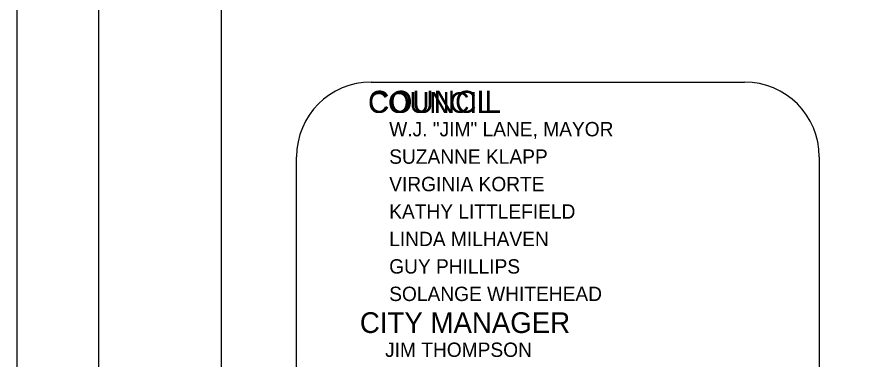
# Model space of a CAD drawing. Extents: x 715005 to 715902, y 929121 to 929716.
# Drawn here: x 715182.3 to 715387.7, y 929499.7 to 929583.5 of the extents above; entities that cross this region are included whole.
import ezdxf

# ---------------------------------------------------------------- set-up
doc = ezdxf.new("R2010")
doc.units = 0
for name, color, linetype in [('2', 7, 'Continuous'), ('56', 7, 'Continuous'), ('57', 7, 'Continuous'), ('6', 7, 'Continuous'), ('62', 7, 'Continuous')]:
    doc.layers.add(name, color=color, linetype=linetype)

msp = doc.modelspace()

# ---------------------------------------------------------------- linework, layer by layer
at = {"layer": '56'}
msp.add_lwpolyline([(715202.27, 929256.33), (715882.27, 929256.33), (715882.27, 929696.33), (715202.27, 929696.33)], close=True, dxfattribs=at)
at = {"layer": '57'}
msp.add_lwpolyline([(715182.27, 929236.33), (715902.27, 929236.33), (715902.27, 929716.33), (715182.27, 929716.33)], close=True, dxfattribs=at)
at = {"layer": '6'}
for p, q in [((715268.89, 929567.59), (715360.16, 929567.59)), ((715250.64, 929293.79), (715250.64, 929549.34)), ((715378.41, 929549.34), (715378.41, 929293.79))]:
    msp.add_line(p, q, dxfattribs=at)
for centre, start, end in [((715268.89, 929549.34), 90, 180), ((715360.16, 929549.34), 0, 90)]:
    msp.add_arc(centre, 18.25, start, end, dxfattribs=at)
at = {"layer": '62'}
msp.add_lwpolyline([(715232.27, 929686.33), (715872.27, 929686.33), (715872.27, 929266.33), (715232.27, 929266.33)], close=True, dxfattribs=at)

# ---------------------------------------------------------------- texts
at = {"layer": '2'}
for s, height, p in [('COUNCIL', 5.05, (715268.14, 929560.08)), ('COUNCIL', 5.4, (715268.14, 929560.08)), ('W.J. "JIM" LANE, MAYOR', 3.5, (715273.3, 929554.35)), ('SUZANNE KLAPP', 3.5, (715273.3, 929547.65)), ('VIRGINIA KORTE', 3.5, (715273.3, 929540.95)), ('KATHY LITTLEFIELD', 3.5, (715273.3, 929534.25)), ('LINDA MILHAVEN', 3.5, (715273.3, 929527.55)), ('GUY PHILLIPS', 3.5, (715273.3, 929520.85)), ('SOLANGE WHITEHEAD', 3.5, (715273.3, 929514.15)), ('CITY MANAGER', 5.05, (715266.13, 929506.35)), ('JIM THOMPSON', 3.5, (715272.3, 929500.51))]:
    msp.add_text(s, height=height, dxfattribs=at).set_placement(p)

doc.saveas('drawing.dxf')
